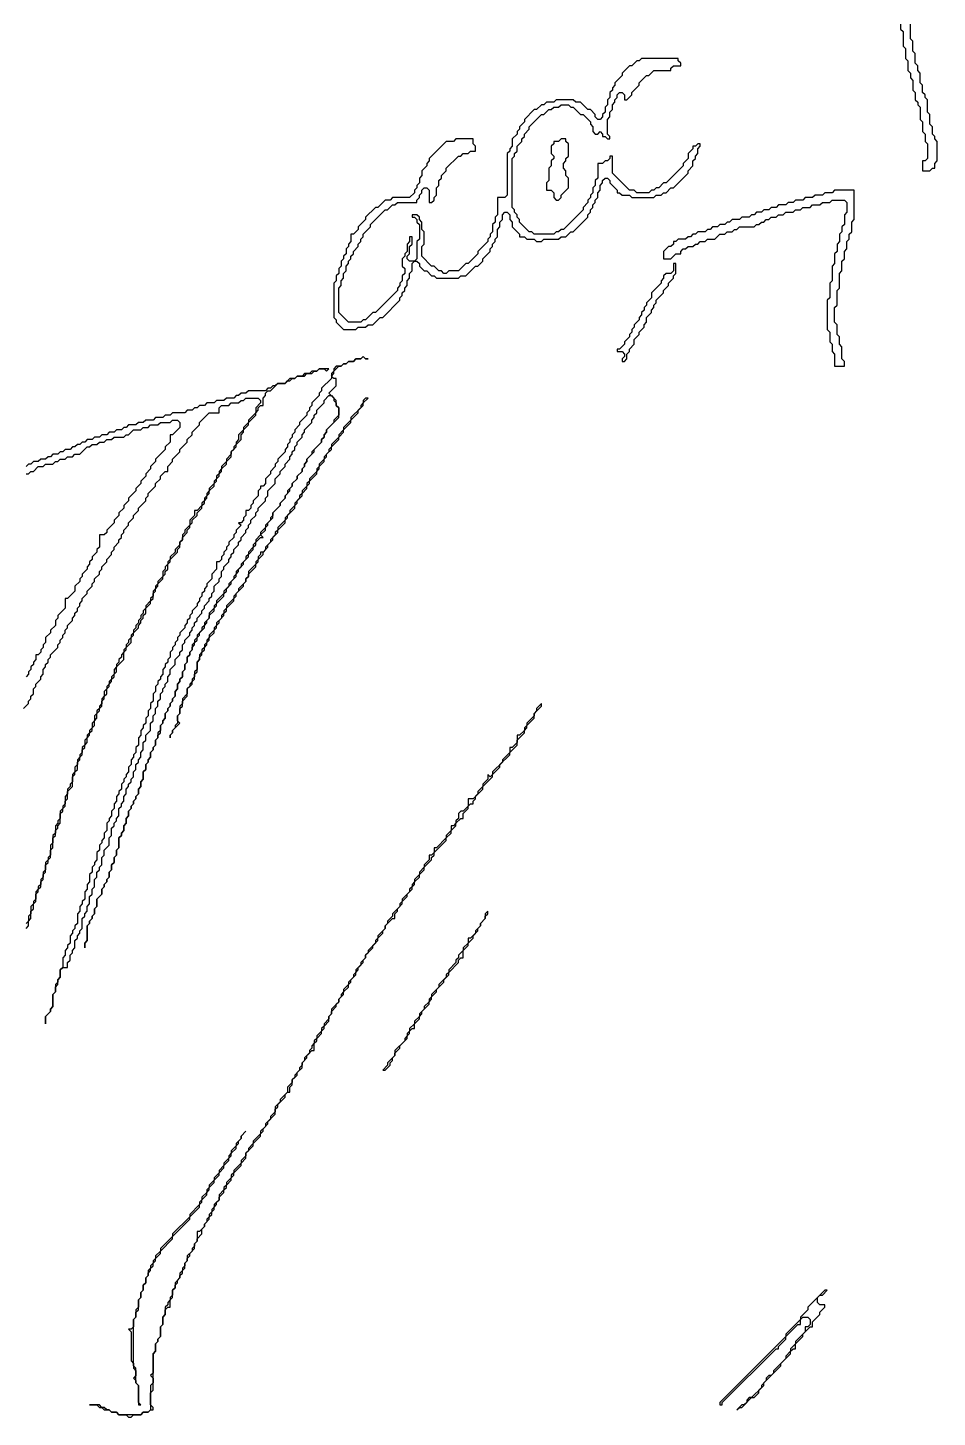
# Model space of a CAD drawing. Header units: metres. Extents: x 0 to 100, y 0 to 141.
# Drawn here: x 44.64 to 53.95, y 67.55 to 81.76 of the extents above; entities that cross this region are included whole.
import ezdxf

# ---------------------------------------------------------------- set-up
doc = ezdxf.new("R2010")
doc.units = ezdxf.units.M

msp = doc.modelspace()

# ---------------------------------------------------------------- linework, layer by layer
for points in [[(53.575, 81.8), (53.575, 81.75), (53.6, 81.725), (53.6, 81.575), (53.625, 81.55), (53.625, 81.45), (53.65, 81.425), (53.65, 81.325), (53.675, 81.3), (53.675, 81.25), (53.7, 81.225), (53.7, 81.125), (53.725, 81.1), (53.725, 81.025), (53.75, 81), (53.75, 80.975), (53.775, 80.95), (53.775, 80.825), (53.8, 80.8), (53.8, 80.7), (53.825, 80.675), (53.825, 80.6), (53.85, 80.575), (53.85, 80.425), (53.825, 80.4), (53.8, 80.4), (53.8, 80.3), (53.875, 80.3), (53.9, 80.325), (53.925, 80.325), (53.925, 80.375), (53.95, 80.4), (53.95, 80.6), (53.925, 80.625), (53.925, 80.65), (53.9, 80.675), (53.9, 80.75), (53.875, 80.775), (53.875, 80.875), (53.85, 80.9), (53.85, 81.025), (53.825, 81.05), (53.825, 81.075), (53.8, 81.1), (53.8, 81.175), (53.775, 81.2), (53.775, 81.3), (53.75, 81.325), (53.75, 81.375), (53.725, 81.4), (53.725, 81.5), (53.7, 81.525), (53.7, 81.625), (53.675, 81.65), (53.675, 81.8)], [(44.625, 72.55), (44.65, 72.575), (44.65, 72.625), (44.675, 72.65), (44.675, 72.725), (44.7, 72.75), (44.7, 72.8), (44.725, 72.825), (44.725, 72.9), (44.75, 72.925), (44.75, 72.95), (44.775, 72.975), (44.775, 73.025), (44.8, 73.05), (44.8, 73.1), (44.825, 73.125), (44.825, 73.2), (44.85, 73.225), (44.85, 73.25), (44.875, 73.275), (44.875, 73.35), (44.9, 73.375), (44.9, 73.475), (44.925, 73.5), (44.925, 73.55), (44.95, 73.575), (44.95, 73.6), (44.975, 73.625), (44.975, 73.725), (45, 73.75), (45, 73.775), (45.025, 73.8), (45.025, 73.85), (45.05, 73.875), (45.05, 73.95), (45.1, 74), (45.1, 74.1), (45.125, 74.125), (45.125, 74.15), (45.15, 74.175), (45.15, 74.25), (45.175, 74.275), (45.175, 74.3), (45.2, 74.325), (45.2, 74.375), (45.225, 74.4), (45.225, 74.425), (45.25, 74.45), (45.25, 74.5), (45.275, 74.525), (45.275, 74.55), (45.3, 74.575), (45.3, 74.6), (45.325, 74.625), (45.325, 74.675), (45.35, 74.7), (45.35, 74.75), (45.375, 74.775), (45.375, 74.8), (45.4, 74.825), (45.4, 74.875), (45.425, 74.9), (45.425, 74.925), (45.45, 74.95), (45.45, 75), (45.475, 75.025), (45.475, 75.05), (45.5, 75.075), (45.5, 75.1), (45.525, 75.125), (45.525, 75.15), (45.55, 75.175), (45.55, 75.225), (45.625, 75.3), (45.625, 75.375), (45.65, 75.4), (45.65, 75.425), (45.7, 75.475), (45.7, 75.525), (45.725, 75.55), (45.725, 75.575), (45.775, 75.625), (45.775, 75.65), (45.8, 75.675), (45.8, 75.7), (45.825, 75.725), (45.825, 75.75), (45.85, 75.775), (45.85, 75.825), (45.9, 75.875), (45.9, 75.9), (45.925, 75.925), (45.925, 75.975), (45.95, 76), (45.95, 76.025), (45.975, 76.05), (45.975, 76.075), (46.025, 76.125), (46.025, 76.15), (46.05, 76.175), (46.05, 76.2), (46.075, 76.225), (46.075, 76.275), (46.1, 76.3), (46.1, 76.325), (46.175, 76.4), (46.175, 76.425), (46.2, 76.45), (46.2, 76.5), (46.225, 76.525), (46.225, 76.55), (46.275, 76.6), (46.275, 76.625), (46.3, 76.65), (46.3, 76.675), (46.325, 76.7), (46.325, 76.725), (46.375, 76.775), (46.375, 76.8), (46.425, 76.85), (46.425, 76.875), (46.45, 76.9), (46.45, 76.925), (46.475, 76.95), (46.475, 76.975), (46.5, 77), (46.5, 77.025), (46.55, 77.075), (46.55, 77.1), (46.575, 77.125), (46.575, 77.15), (46.6, 77.175), (46.6, 77.2), (46.625, 77.225), (46.625, 77.25), (46.675, 77.3), (46.675, 77.325), (46.725, 77.375), (46.725, 77.425), (46.775, 77.475), (46.775, 77.5), (46.825, 77.55), (46.825, 77.6), (46.85, 77.625), (46.85, 77.65), (46.9, 77.7), (46.9, 77.725), (46.975, 77.8), (46.975, 77.825), (47, 77.85), (47, 77.875), (47.025, 77.9), (47.05, 77.9), (47.05, 77.975), (47.075, 78), (47.075, 78.025), (47.1, 78.05), (47.125, 78.05), (47.2, 78.125), (47.275, 78.125), (47.3, 78.15), (47.325, 78.15), (47.35, 78.175), (47.375, 78.175), (47.4, 78.2), (47.475, 78.2), (47.5, 78.225), (47.55, 78.225), (47.575, 78.25), (47.6, 78.25), (47.625, 78.275), (47.675, 78.275), (47.7, 78.25), (47.725, 78.275), (47.625, 78.275), (47.6, 78.25), (47.55, 78.25), (47.525, 78.225), (47.475, 78.225), (47.45, 78.2), (47.4, 78.2), (47.375, 78.175), (47.325, 78.175), (47.275, 78.125), (47.2, 78.125), (47.175, 78.1), (47.15, 78.1), (47.125, 78.075), (47.1, 78.075), (47.075, 78.05), (46.9, 78.05), (46.875, 78.025), (46.825, 78.025), (46.8, 78), (46.775, 78), (46.75, 77.975), (46.675, 77.975), (46.65, 77.95), (46.575, 77.95), (46.55, 77.925), (46.475, 77.925), (46.45, 77.9), (46.4, 77.9), (46.375, 77.875), (46.35, 77.875), (46.325, 77.85), (46.275, 77.85), (46.25, 77.825), (46.125, 77.825), (46.1, 77.8), (46.05, 77.8), (46.025, 77.775), (45.95, 77.775), (45.925, 77.75), (45.85, 77.75), (45.825, 77.725), (45.775, 77.725), (45.75, 77.7), (45.675, 77.7), (45.65, 77.675), (45.625, 77.675), (45.6, 77.65), (45.55, 77.65), (45.525, 77.625), (45.475, 77.625), (45.45, 77.6), (45.4, 77.6), (45.375, 77.575), (45.325, 77.575), (45.3, 77.55), (45.25, 77.55), (45.225, 77.525), (45.2, 77.525), (45.175, 77.5), (45.15, 77.5), (45.125, 77.475), (45.1, 77.475), (45.075, 77.45), (45.025, 77.45), (45, 77.425), (44.975, 77.425), (44.95, 77.4), (44.9, 77.4), (44.875, 77.375), (44.85, 77.375), (44.825, 77.35), (44.775, 77.35), (44.75, 77.325), (44.7, 77.325), (44.675, 77.3), (44.65, 77.3), (44.625, 77.275)], [(44.6, 74.8), (44.65, 74.85), (44.65, 74.875), (44.675, 74.9), (44.675, 74.925), (44.7, 74.95), (44.7, 75), (44.725, 75.025), (44.725, 75.05), (44.775, 75.1), (44.775, 75.125), (44.8, 75.15), (44.8, 75.2), (44.825, 75.225), (44.825, 75.25), (44.85, 75.275), (44.85, 75.3), (44.875, 75.325), (44.875, 75.35), (44.95, 75.425), (44.95, 75.45), (44.975, 75.475), (44.975, 75.5), (45, 75.525), (45, 75.55), (45.025, 75.575), (45.025, 75.6), (45.05, 75.625), (45.05, 75.65), (45.1, 75.7), (45.1, 75.725), (45.125, 75.75), (45.125, 75.775), (45.15, 75.8), (45.15, 75.825), (45.175, 75.85), (45.175, 75.875), (45.2, 75.9), (45.2, 75.925), (45.25, 75.975), (45.25, 76), (45.3, 76.05), (45.3, 76.075), (45.325, 76.1), (45.325, 76.125), (45.375, 76.175), (45.375, 76.2), (45.4, 76.225), (45.4, 76.25), (45.45, 76.3), (45.45, 76.325), (45.5, 76.375), (45.5, 76.4), (45.525, 76.425), (45.525, 76.45), (45.575, 76.5), (45.575, 76.525), (45.6, 76.55), (45.6, 76.575), (45.625, 76.6), (45.625, 76.625), (45.675, 76.675), (45.675, 76.7), (45.725, 76.75), (45.725, 76.775), (45.775, 76.825), (45.775, 76.85), (45.85, 76.925), (45.85, 76.95), (45.875, 76.975), (45.875, 77), (45.95, 77.075), (45.95, 77.1), (46, 77.15), (46, 77.175), (46.05, 77.225), (46.075, 77.225), (46.075, 77.275), (46.125, 77.325), (46.125, 77.35), (46.2, 77.425), (46.2, 77.45), (46.275, 77.525), (46.275, 77.55), (46.325, 77.6), (46.325, 77.625), (46.4, 77.7), (46.4, 77.725), (46.5, 77.825), (46.6, 77.825), (46.6, 77.875), (46.625, 77.9), (46.7, 77.9), (46.725, 77.925), (46.8, 77.925), (46.825, 77.95), (46.85, 77.95), (46.875, 77.975), (47, 77.975), (47.025, 77.95), (47.025, 77.925), (46.975, 77.875), (46.975, 77.825), (46.9, 77.75), (46.9, 77.725), (46.85, 77.675), (46.85, 77.65), (46.8, 77.6), (46.8, 77.55), (46.775, 77.525), (46.775, 77.5), (46.75, 77.475), (46.75, 77.45), (46.725, 77.425), (46.725, 77.4), (46.675, 77.35), (46.675, 77.325), (46.625, 77.275), (46.625, 77.25), (46.6, 77.225), (46.6, 77.2), (46.575, 77.175), (46.575, 77.15), (46.55, 77.125), (46.55, 77.1), (46.5, 77.05), (46.5, 77.025), (46.475, 77), (46.475, 76.975), (46.45, 76.95), (46.45, 76.925), (46.425, 76.9), (46.425, 76.875), (46.375, 76.825), (46.35, 76.825), (46.35, 76.775), (46.3, 76.725), (46.3, 76.675), (46.25, 76.625), (46.25, 76.6), (46.225, 76.575), (46.225, 76.525), (46.2, 76.5), (46.2, 76.475), (46.15, 76.425), (46.15, 76.4), (46.1, 76.35), (46.1, 76.325), (46.075, 76.3), (46.075, 76.275), (46.05, 76.25), (46.05, 76.225), (46.025, 76.2), (46.025, 76.15), (45.975, 76.1), (45.975, 76.075), (45.95, 76.05), (45.95, 76.025), (45.925, 76), (45.925, 75.95), (45.9, 75.925), (45.9, 75.9), (45.85, 75.85), (45.85, 75.825), (45.825, 75.8), (45.825, 75.775), (45.8, 75.75), (45.8, 75.725), (45.775, 75.7), (45.775, 75.675), (45.75, 75.65), (45.75, 75.625), (45.725, 75.6), (45.725, 75.575), (45.7, 75.55), (45.7, 75.525), (45.675, 75.5), (45.675, 75.475), (45.65, 75.45), (45.65, 75.425), (45.625, 75.4), (45.625, 75.375), (45.6, 75.35), (45.6, 75.325), (45.575, 75.3), (45.575, 75.275), (45.55, 75.25), (45.55, 75.225), (45.525, 75.2), (45.525, 75.15), (45.5, 75.125), (45.5, 75.1), (45.475, 75.075), (45.475, 75.05), (45.45, 75.025), (45.45, 75), (45.425, 74.975), (45.425, 74.925), (45.4, 74.9), (45.4, 74.85), (45.375, 74.825), (45.375, 74.8), (45.35, 74.775), (45.35, 74.75), (45.325, 74.725), (45.325, 74.675), (45.3, 74.65), (45.3, 74.6), (45.275, 74.575), (45.275, 74.55), (45.25, 74.525), (45.25, 74.5), (45.225, 74.475), (45.225, 74.425), (45.2, 74.4), (45.2, 74.35), (45.175, 74.325), (45.175, 74.3), (45.15, 74.275), (45.15, 74.225), (45.125, 74.2), (45.125, 74.15), (45.1, 74.125), (45.1, 74.05), (45.075, 74.025), (45.075, 74), (45.05, 73.975), (45.05, 73.925), (45.025, 73.9), (45.025, 73.825), (45, 73.8), (45, 73.775), (44.975, 73.75), (44.975, 73.675), (44.95, 73.65), (44.95, 73.625), (44.925, 73.6), (44.925, 73.525), (44.9, 73.5), (44.9, 73.425), (44.875, 73.4), (44.875, 73.3), (44.85, 73.275), (44.85, 73.25), (44.825, 73.225), (44.825, 73.15), (44.8, 73.125), (44.8, 73.075), (44.775, 73.05), (44.775, 73), (44.75, 72.975), (44.75, 72.95), (44.725, 72.925), (44.725, 72.85), (44.7, 72.825), (44.7, 72.8), (44.675, 72.775), (44.675, 72.7), (44.65, 72.675), (44.65, 72.625), (44.625, 72.6)], [(44.625, 77.2), (44.65, 77.2), (44.675, 77.225), (44.7, 77.225), (44.75, 77.275), (44.8, 77.275), (44.825, 77.3), (44.9, 77.3), (44.925, 77.325), (44.95, 77.325), (44.975, 77.35), (45.025, 77.35), (45.05, 77.375), (45.1, 77.375), (45.125, 77.4), (45.175, 77.4), (45.25, 77.475), (45.275, 77.475), (45.3, 77.5), (45.35, 77.5), (45.375, 77.525), (45.425, 77.525), (45.45, 77.55), (45.5, 77.55), (45.525, 77.575), (45.625, 77.575), (45.65, 77.6), (45.675, 77.6), (45.725, 77.65), (45.8, 77.65), (45.825, 77.675), (45.875, 77.675), (45.9, 77.7), (45.975, 77.7), (46, 77.725), (46.1, 77.725), (46.125, 77.75), (46.175, 77.75), (46.2, 77.725), (46.2, 77.675), (46.125, 77.6), (46.1, 77.6), (46.1, 77.525), (46.05, 77.475), (46.05, 77.45), (45.95, 77.35), (45.95, 77.325), (45.9, 77.275), (45.9, 77.25), (45.85, 77.2), (45.85, 77.175), (45.8, 77.125), (45.8, 77.1), (45.75, 77.05), (45.75, 77.025), (45.675, 76.95), (45.675, 76.925), (45.625, 76.875), (45.625, 76.85), (45.575, 76.8), (45.575, 76.775), (45.525, 76.725), (45.525, 76.7), (45.45, 76.625), (45.45, 76.6), (45.425, 76.575), (45.375, 76.575), (45.375, 76.45), (45.35, 76.425), (45.35, 76.4), (45.3, 76.35), (45.3, 76.325), (45.275, 76.3), (45.275, 76.275), (45.25, 76.25), (45.25, 76.225), (45.2, 76.175), (45.2, 76.15), (45.175, 76.125), (45.175, 76.1), (45.125, 76.05), (45.125, 76), (45.05, 75.925), (45.025, 75.925), (45.025, 75.825), (44.95, 75.75), (44.95, 75.725), (44.925, 75.7), (44.925, 75.65), (44.875, 75.6), (44.875, 75.575), (44.825, 75.525), (44.825, 75.475), (44.8, 75.45), (44.8, 75.425), (44.775, 75.4), (44.775, 75.375), (44.75, 75.35), (44.725, 75.35), (44.725, 75.3), (44.7, 75.275), (44.7, 75.25), (44.675, 75.225), (44.675, 75.2), (44.65, 75.175), (44.65, 75.15), (44.625, 75.125)]]:
    msp.add_lwpolyline(points)
for points in [[(50.925, 81.45), (50.9, 81.425), (50.875, 81.425), (50.825, 81.375), (50.8, 81.375), (50.725, 81.3), (50.725, 81.275), (50.65, 81.2), (50.65, 81.175), (50.625, 81.15), (50.625, 81.125), (50.6, 81.1), (50.6, 81.05), (50.575, 81.025), (50.575, 80.975), (50.55, 80.95), (50.55, 80.9), (50.525, 80.875), (50.525, 80.85), (50.5, 80.825), (50.475, 80.825), (50.45, 80.85), (50.45, 80.875), (50.4, 80.925), (50.375, 80.925), (50.3, 81), (50.25, 81), (50.225, 81.025), (50.05, 81.025), (50.025, 81), (49.95, 81), (49.925, 80.975), (49.9, 80.975), (49.85, 80.925), (49.825, 80.925), (49.725, 80.825), (49.725, 80.8), (49.675, 80.75), (49.675, 80.725), (49.65, 80.7), (49.65, 80.675), (49.6, 80.625), (49.6, 80.55), (49.575, 80.525), (49.575, 80.5), (49.55, 80.475), (49.55, 80.05), (49.525, 80.025), (49.45, 80.025), (49.45, 79.85), (49.425, 79.825), (49.425, 79.775), (49.4, 79.75), (49.4, 79.675), (49.375, 79.65), (49.375, 79.625), (49.35, 79.6), (49.35, 79.575), (49.25, 79.475), (49.25, 79.45), (49.15, 79.35), (49.125, 79.35), (49.05, 79.275), (48.95, 79.275), (48.925, 79.25), (48.9, 79.25), (48.875, 79.275), (48.85, 79.275), (48.8, 79.325), (48.775, 79.325), (48.675, 79.425), (48.675, 79.525), (48.7, 79.55), (48.7, 79.675), (48.675, 79.7), (48.675, 79.775), (48.65, 79.8), (48.65, 79.825), (48.625, 79.85), (48.575, 79.85), (48.575, 79.825), (48.6, 79.825), (48.625, 79.8), (48.625, 79.775), (48.65, 79.75), (48.65, 79.6), (48.625, 79.575), (48.625, 79.4), (48.6, 79.375), (48.55, 79.375), (48.525, 79.4), (48.525, 79.425), (48.55, 79.45), (48.55, 79.525), (48.575, 79.55), (48.575, 79.625), (48.55, 79.625), (48.55, 79.575), (48.525, 79.55), (48.525, 79.475), (48.5, 79.45), (48.5, 79.425), (48.475, 79.4), (48.475, 79.325), (48.5, 79.3), (48.5, 79.25), (48.475, 79.225), (48.475, 79.175), (48.45, 79.15), (48.45, 79.125), (48.425, 79.1), (48.425, 79.075), (48.2, 78.85), (48.175, 78.85), (48.1, 78.775), (48.075, 78.775), (48.05, 78.75), (47.925, 78.75), (47.825, 78.85), (47.825, 79.1), (47.85, 79.125), (47.85, 79.175), (47.875, 79.2), (47.875, 79.25), (47.9, 79.275), (47.9, 79.325), (47.925, 79.35), (47.925, 79.375), (47.95, 79.4), (47.95, 79.425), (47.975, 79.45), (47.975, 79.475), (48.025, 79.525), (48.025, 79.55), (48.05, 79.575), (48.05, 79.6), (48.075, 79.625), (48.075, 79.65), (48.15, 79.725), (48.15, 79.75), (48.3, 79.9), (48.325, 79.9), (48.375, 79.95), (48.4, 79.95), (48.425, 79.975), (48.625, 79.975), (48.625, 80), (48.65, 80.025), (48.65, 80.05), (48.675, 80.075), (48.675, 80.1), (48.7, 80.125), (48.725, 80.125), (48.75, 80.1), (48.75, 79.975), (48.775, 79.975), (48.8, 80), (48.8, 80.025), (48.825, 80.05), (48.825, 80.125), (48.85, 80.15), (48.85, 80.2), (48.875, 80.225), (48.875, 80.25), (48.925, 80.3), (48.925, 80.325), (49.05, 80.45), (49.075, 80.45), (49.1, 80.475), (49.15, 80.475), (49.175, 80.5), (49.225, 80.5), (49.225, 80.55), (49.2, 80.575), (49.2, 80.625), (49.025, 80.625), (49, 80.6), (48.925, 80.6), (48.75, 80.425), (48.75, 80.4), (48.725, 80.375), (48.725, 80.35), (48.675, 80.3), (48.675, 80.25), (48.65, 80.225), (48.65, 80.175), (48.625, 80.15), (48.625, 80.125), (48.6, 80.1), (48.6, 80.075), (48.55, 80.025), (48.375, 80.025), (48.35, 80), (48.3, 80), (48.225, 79.925), (48.2, 79.925), (48.1, 79.825), (48.1, 79.8), (48.025, 79.725), (48.025, 79.7), (47.975, 79.65), (47.95, 79.65), (47.95, 79.575), (47.925, 79.55), (47.925, 79.525), (47.9, 79.5), (47.9, 79.45), (47.875, 79.425), (47.875, 79.4), (47.85, 79.375), (47.85, 79.325), (47.825, 79.3), (47.825, 79.25), (47.8, 79.225), (47.8, 79.175), (47.775, 79.15), (47.775, 78.8), (47.8, 78.775), (47.8, 78.75), (47.875, 78.675), (48, 78.675), (48.025, 78.7), (48.1, 78.7), (48.125, 78.725), (48.175, 78.725), (48.25, 78.8), (48.275, 78.8), (48.45, 78.975), (48.45, 79), (48.475, 79.025), (48.475, 79.05), (48.5, 79.075), (48.5, 79.1), (48.525, 79.125), (48.525, 79.175), (48.55, 79.2), (48.55, 79.25), (48.575, 79.275), (48.575, 79.35), (48.6, 79.375), (48.625, 79.375), (48.65, 79.35), (48.65, 79.325), (48.7, 79.275), (48.725, 79.275), (48.775, 79.225), (48.8, 79.225), (48.825, 79.2), (49.05, 79.2), (49.075, 79.225), (49.125, 79.225), (49.225, 79.325), (49.25, 79.325), (49.3, 79.375), (49.3, 79.4), (49.375, 79.475), (49.375, 79.5), (49.4, 79.525), (49.4, 79.55), (49.425, 79.575), (49.425, 79.6), (49.45, 79.625), (49.45, 79.7), (49.475, 79.725), (49.475, 79.775), (49.5, 79.8), (49.5, 79.85), (49.525, 79.875), (49.55, 79.875), (49.575, 79.85), (49.575, 79.8), (49.6, 79.775), (49.6, 79.725), (49.675, 79.65), (49.675, 79.625), (49.725, 79.625), (49.75, 79.6), (49.825, 79.6), (49.85, 79.575), (49.9, 79.575), (49.925, 79.6), (50.075, 79.6), (50.1, 79.625), (50.15, 79.625), (50.2, 79.675), (50.225, 79.675), (50.375, 79.825), (50.375, 79.85), (50.4, 79.875), (50.4, 79.9), (50.425, 79.925), (50.425, 79.95), (50.45, 79.975), (50.45, 80), (50.475, 80.025), (50.475, 80.075), (50.5, 80.1), (50.5, 80.15), (50.525, 80.175), (50.525, 80.2), (50.55, 80.225), (50.575, 80.225), (50.6, 80.2), (50.6, 80.175), (50.675, 80.1), (50.675, 80.075), (50.7, 80.075), (50.725, 80.05), (50.8, 80.05), (50.825, 80.025), (51.05, 80.025), (51.075, 80.05), (51.125, 80.05), (51.15, 80.075), (51.175, 80.075), (51.225, 80.125), (51.25, 80.125), (51.4, 80.275), (51.4, 80.3), (51.45, 80.35), (51.45, 80.4), (51.475, 80.425), (51.475, 80.45), (51.5, 80.475), (51.5, 80.525), (51.525, 80.55), (51.525, 80.575), (51.5, 80.575), (51.475, 80.55), (51.45, 80.55), (51.45, 80.525), (51.4, 80.475), (51.4, 80.425), (51.35, 80.375), (51.35, 80.35), (51.175, 80.175), (51.15, 80.175), (51.1, 80.125), (51.075, 80.125), (51.05, 80.1), (51.025, 80.1), (51, 80.075), (50.875, 80.075), (50.85, 80.1), (50.8, 80.1), (50.625, 80.275), (50.625, 80.45), (50.6, 80.45), (50.6, 80.425), (50.575, 80.4), (50.55, 80.4), (50.525, 80.375), (50.475, 80.375), (50.475, 80.225), (50.45, 80.2), (50.45, 80.15), (50.425, 80.125), (50.425, 80.075), (50.4, 80.05), (50.4, 80.025), (50.375, 80), (50.375, 79.975), (50.325, 79.925), (50.325, 79.9), (50.125, 79.7), (50.1, 79.7), (50.075, 79.675), (50.05, 79.675), (50.025, 79.65), (49.825, 79.65), (49.8, 79.675), (49.775, 79.675), (49.675, 79.775), (49.675, 79.8), (49.65, 79.825), (49.65, 79.85), (49.625, 79.875), (49.625, 79.9), (49.6, 79.925), (49.6, 80.425), (49.625, 80.45), (49.625, 80.475), (49.65, 80.5), (49.65, 80.55), (49.7, 80.6), (49.7, 80.625), (49.725, 80.65), (49.725, 80.675), (49.775, 80.725), (49.775, 80.75), (49.9, 80.875), (49.925, 80.875), (49.975, 80.925), (50, 80.925), (50.025, 80.95), (50.075, 80.95), (50.1, 80.975), (50.175, 80.975), (50.2, 80.95), (50.225, 80.95), (50.3, 80.875), (50.325, 80.875), (50.4, 80.8), (50.4, 80.775), (50.425, 80.75), (50.425, 80.7), (50.45, 80.675), (50.475, 80.675), (50.5, 80.7), (50.525, 80.675), (50.525, 80.65), (50.55, 80.65), (50.575, 80.625), (50.6, 80.625), (50.6, 80.65), (50.575, 80.675), (50.575, 80.825), (50.6, 80.85), (50.6, 80.9), (50.625, 80.925), (50.625, 80.975), (50.65, 81), (50.65, 81.025), (50.675, 81.05), (50.675, 81.075), (50.7, 81.1), (50.725, 81.1), (50.75, 81.075), (50.75, 81.025), (50.775, 81.025), (50.825, 81.075), (50.825, 81.1), (50.9, 81.175), (50.9, 81.2), (50.975, 81.275), (51, 81.275), (51.05, 81.325), (51.225, 81.325), (51.225, 81.35), (51.25, 81.375), (51.325, 81.375), (51.325, 81.4), (51.3, 81.425), (51.3, 81.45)], [(50.1, 80.625), (50.075, 80.6), (50.025, 80.6), (50.025, 80.575), (50, 80.55), (50, 80.475), (50.025, 80.45), (50.025, 80.425), (50, 80.4), (50, 80.35), (49.975, 80.325), (49.975, 80.2), (49.95, 80.175), (49.95, 80.1), (50, 80.1), (50.025, 80.075), (50.025, 80.025), (50.05, 80), (50.075, 80), (50.1, 80.025), (50.1, 80.05), (50.175, 80.125), (50.175, 80.225), (50.15, 80.25), (50.15, 80.3), (50.125, 80.325), (50.125, 80.375), (50.15, 80.4), (50.15, 80.425), (50.175, 80.45), (50.175, 80.575), (50.15, 80.6), (50.15, 80.625)], [(52.9, 80.1), (52.875, 80.075), (52.8, 80.075), (52.775, 80.05), (52.7, 80.05), (52.675, 80.025), (52.6, 80.025), (52.575, 80), (52.5, 80), (52.475, 79.975), (52.425, 79.975), (52.4, 79.95), (52.325, 79.95), (52.3, 79.925), (52.25, 79.925), (52.225, 79.9), (52.175, 79.9), (52.15, 79.875), (52.1, 79.875), (52.075, 79.85), (52.05, 79.85), (52.025, 79.825), (51.95, 79.825), (51.925, 79.8), (51.85, 79.8), (51.825, 79.775), (51.8, 79.775), (51.775, 79.75), (51.725, 79.75), (51.7, 79.725), (51.65, 79.725), (51.625, 79.7), (51.6, 79.7), (51.575, 79.675), (51.5, 79.675), (51.475, 79.65), (51.45, 79.65), (51.425, 79.625), (51.4, 79.625), (51.375, 79.6), (51.3, 79.6), (51.275, 79.575), (51.25, 79.575), (51.25, 79.55), (51.225, 79.525), (51.2, 79.525), (51.15, 79.475), (51.15, 79.4), (51.225, 79.4), (51.275, 79.45), (51.325, 79.45), (51.325, 79.475), (51.35, 79.5), (51.375, 79.5), (51.4, 79.525), (51.45, 79.525), (51.475, 79.55), (51.5, 79.55), (51.525, 79.575), (51.575, 79.575), (51.6, 79.6), (51.675, 79.6), (51.725, 79.65), (51.775, 79.65), (51.8, 79.675), (51.85, 79.675), (51.875, 79.7), (51.9, 79.7), (51.925, 79.725), (52.075, 79.725), (52.1, 79.75), (52.125, 79.75), (52.15, 79.775), (52.175, 79.775), (52.2, 79.8), (52.225, 79.8), (52.25, 79.825), (52.3, 79.825), (52.325, 79.85), (52.375, 79.85), (52.4, 79.875), (52.475, 79.875), (52.5, 79.9), (52.55, 79.9), (52.575, 79.925), (52.65, 79.925), (52.675, 79.95), (52.75, 79.95), (52.775, 79.975), (52.85, 79.975), (52.875, 80), (53, 80), (53.025, 79.975), (53.025, 79.875), (53, 79.85), (53, 79.75), (52.975, 79.725), (52.975, 79.675), (52.95, 79.65), (52.95, 79.575), (52.925, 79.55), (52.925, 79.475), (52.9, 79.45), (52.9, 79.35), (52.875, 79.325), (52.875, 79.175), (52.85, 79.15), (52.85, 79), (52.825, 78.975), (52.825, 78.675), (52.85, 78.65), (52.85, 78.55), (52.875, 78.525), (52.875, 78.45), (52.9, 78.425), (52.9, 78.3), (53, 78.3), (53, 78.35), (52.975, 78.375), (52.975, 78.5), (52.95, 78.525), (52.95, 78.6), (52.925, 78.625), (52.925, 78.725), (52.9, 78.75), (52.9, 78.9), (52.925, 78.925), (52.925, 79.075), (52.95, 79.1), (52.95, 79.25), (52.975, 79.275), (52.975, 79.375), (53, 79.4), (53, 79.475), (53.025, 79.5), (53.025, 79.575), (53.05, 79.6), (53.05, 79.65), (53.075, 79.675), (53.075, 79.775), (53.1, 79.8), (53.1, 80.1)], [(51.25, 79.35), (51.25, 79.275), (51.225, 79.25), (51.175, 79.25), (51.15, 79.225), (51.15, 79.2), (51.125, 79.175), (51.125, 79.15), (51.025, 79.05), (51.025, 79), (50.975, 78.95), (50.975, 78.925), (50.95, 78.9), (50.95, 78.875), (50.925, 78.85), (50.925, 78.825), (50.9, 78.8), (50.9, 78.775), (50.85, 78.725), (50.85, 78.7), (50.825, 78.675), (50.825, 78.65), (50.8, 78.625), (50.8, 78.6), (50.75, 78.55), (50.75, 78.525), (50.7, 78.475), (50.675, 78.475), (50.675, 78.45), (50.725, 78.45), (50.75, 78.425), (50.75, 78.4), (50.725, 78.375), (50.725, 78.35), (50.75, 78.35), (50.775, 78.375), (50.775, 78.425), (50.8, 78.45), (50.8, 78.475), (50.85, 78.525), (50.85, 78.575), (50.9, 78.625), (50.9, 78.65), (50.95, 78.7), (50.95, 78.725), (50.975, 78.75), (50.975, 78.8), (51.025, 78.85), (51.025, 78.875), (51.05, 78.9), (51.05, 78.925), (51.075, 78.95), (51.075, 78.975), (51.15, 79.05), (51.15, 79.075), (51.2, 79.125), (51.2, 79.15), (51.25, 79.2), (51.25, 79.225), (51.275, 79.25), (51.275, 79.35)], [(48.075, 78.4), (48.05, 78.375), (48, 78.375), (47.975, 78.35), (47.925, 78.35), (47.9, 78.325), (47.875, 78.325), (47.85, 78.3), (47.8, 78.3), (47.775, 78.275), (47.775, 78.25), (47.75, 78.225), (47.75, 78.175), (47.65, 78.075), (47.65, 78.05), (47.625, 78.025), (47.625, 78), (47.55, 77.925), (47.55, 77.9), (47.525, 77.875), (47.525, 77.85), (47.5, 77.825), (47.5, 77.8), (47.425, 77.725), (47.425, 77.7), (47.375, 77.65), (47.375, 77.625), (47.35, 77.6), (47.35, 77.575), (47.325, 77.55), (47.325, 77.525), (47.3, 77.5), (47.3, 77.475), (47.275, 77.45), (47.275, 77.425), (47.2, 77.35), (47.2, 77.325), (47.175, 77.3), (47.175, 77.275), (47.125, 77.225), (47.125, 77.2), (47.075, 77.15), (47.075, 77.1), (47.05, 77.075), (47.025, 77.075), (47.025, 77.05), (47, 77.025), (47, 76.975), (46.95, 76.925), (46.95, 76.9), (46.925, 76.875), (46.925, 76.85), (46.9, 76.825), (46.875, 76.825), (46.875, 76.775), (46.85, 76.75), (46.85, 76.725), (46.825, 76.7), (46.8, 76.7), (46.825, 76.675), (46.775, 76.625), (46.775, 76.6), (46.75, 76.575), (46.75, 76.55), (46.7, 76.5), (46.7, 76.475), (46.675, 76.45), (46.675, 76.425), (46.65, 76.4), (46.65, 76.375), (46.625, 76.35), (46.625, 76.325), (46.6, 76.3), (46.575, 76.3), (46.575, 76.225), (46.525, 76.175), (46.525, 76.125), (46.475, 76.075), (46.475, 76.05), (46.45, 76.025), (46.45, 76), (46.425, 75.975), (46.425, 75.95), (46.4, 75.925), (46.4, 75.9), (46.375, 75.875), (46.375, 75.85), (46.325, 75.8), (46.325, 75.775), (46.3, 75.75), (46.3, 75.725), (46.275, 75.7), (46.275, 75.675), (46.25, 75.65), (46.25, 75.625), (46.2, 75.575), (46.2, 75.55), (46.175, 75.525), (46.175, 75.5), (46.15, 75.475), (46.15, 75.45), (46.125, 75.425), (46.125, 75.4), (46.1, 75.375), (46.1, 75.325), (46.075, 75.3), (46.075, 75.275), (46.05, 75.25), (46.05, 75.225), (46.025, 75.2), (46.025, 75.15), (46, 75.125), (46, 75.1), (45.975, 75.075), (45.975, 75.05), (45.95, 75.025), (45.95, 74.975), (45.925, 74.95), (45.925, 74.875), (45.9, 74.85), (45.9, 74.8), (45.875, 74.775), (45.875, 74.725), (45.85, 74.7), (45.85, 74.65), (45.825, 74.625), (45.825, 74.6), (45.8, 74.575), (45.8, 74.525), (45.775, 74.5), (45.775, 74.425), (45.75, 74.4), (45.75, 74.35), (45.725, 74.325), (45.725, 74.3), (45.7, 74.275), (45.7, 74.225), (45.675, 74.2), (45.675, 74.15), (45.65, 74.125), (45.65, 74.1), (45.625, 74.075), (45.625, 74.05), (45.6, 74.025), (45.6, 73.975), (45.575, 73.95), (45.575, 73.925), (45.55, 73.9), (45.55, 73.85), (45.525, 73.825), (45.525, 73.775), (45.5, 73.75), (45.5, 73.7), (45.475, 73.675), (45.475, 73.65), (45.45, 73.625), (45.45, 73.55), (45.425, 73.525), (45.425, 73.475), (45.4, 73.45), (45.4, 73.425), (45.375, 73.4), (45.375, 73.35), (45.35, 73.325), (45.35, 73.25), (45.325, 73.225), (45.325, 73.2), (45.3, 73.175), (45.3, 73.125), (45.275, 73.1), (45.275, 73.025), (45.25, 73), (45.25, 72.95), (45.225, 72.925), (45.225, 72.85), (45.2, 72.825), (45.2, 72.8), (45.175, 72.775), (45.175, 72.725), (45.15, 72.7), (45.15, 72.6), (45.125, 72.575), (45.125, 72.55), (45.1, 72.525), (45.1, 72.5), (45.075, 72.475), (45.075, 72.4), (45.05, 72.375), (45.05, 72.35), (45.025, 72.325), (45.025, 72.275), (45, 72.25), (45, 72.15), (44.975, 72.125), (44.975, 72.05), (44.95, 72.025), (44.95, 72), (44.925, 71.975), (44.925, 71.9), (44.9, 71.875), (44.9, 71.75), (44.875, 71.725), (44.875, 71.7), (44.825, 71.65), (44.825, 71.575), (44.825, 71.65), (44.875, 71.7), (44.875, 71.725), (44.9, 71.75), (44.9, 71.875), (44.925, 71.9), (44.925, 71.95), (44.95, 71.975), (44.95, 72.025), (44.975, 72.05), (44.975, 72.125), (45, 72.15), (45.05, 72.15), (45.05, 72.2), (45.075, 72.225), (45.075, 72.275), (45.1, 72.3), (45.1, 72.325), (45.125, 72.35), (45.125, 72.425), (45.15, 72.45), (45.15, 72.475), (45.175, 72.5), (45.175, 72.525), (45.2, 72.55), (45.2, 72.65), (45.225, 72.675), (45.225, 72.7), (45.25, 72.725), (45.25, 72.775), (45.275, 72.8), (45.275, 72.875), (45.3, 72.9), (45.3, 72.95), (45.325, 72.975), (45.325, 73.05), (45.35, 73.075), (45.35, 73.125), (45.375, 73.15), (45.375, 73.175), (45.4, 73.2), (45.4, 73.275), (45.425, 73.3), (45.425, 73.35), (45.475, 73.4), (45.475, 73.475), (45.5, 73.5), (45.5, 73.575), (45.525, 73.6), (45.525, 73.625), (45.55, 73.65), (45.55, 73.675), (45.575, 73.7), (45.575, 73.775), (45.6, 73.8), (45.6, 73.825), (45.625, 73.85), (45.625, 73.9), (45.65, 73.925), (45.65, 73.975), (45.675, 74), (45.675, 74.025), (45.7, 74.05), (45.7, 74.075), (45.725, 74.1), (45.725, 74.15), (45.75, 74.175), (45.75, 74.225), (45.775, 74.25), (45.775, 74.275), (45.8, 74.3), (45.8, 74.35), (45.825, 74.375), (45.825, 74.45), (45.85, 74.475), (45.85, 74.525), (45.9, 74.575), (45.9, 74.65), (45.925, 74.675), (45.925, 74.725), (45.95, 74.75), (45.95, 74.8), (45.975, 74.825), (45.975, 74.875), (46, 74.9), (46, 74.95), (46.025, 74.975), (46.025, 75), (46.05, 75.025), (46.05, 75.05), (46.075, 75.075), (46.075, 75.125), (46.1, 75.15), (46.1, 75.2), (46.15, 75.25), (46.15, 75.3), (46.2, 75.35), (46.2, 75.375), (46.225, 75.4), (46.225, 75.45), (46.25, 75.475), (46.25, 75.5), (46.3, 75.55), (46.3, 75.575), (46.325, 75.6), (46.325, 75.625), (46.35, 75.65), (46.35, 75.675), (46.375, 75.7), (46.375, 75.725), (46.425, 75.775), (46.425, 75.8), (46.45, 75.825), (46.45, 75.85), (46.5, 75.9), (46.5, 75.925), (46.525, 75.95), (46.525, 75.975), (46.55, 76), (46.55, 76.05), (46.6, 76.1), (46.6, 76.125), (46.625, 76.15), (46.625, 76.2), (46.65, 76.225), (46.65, 76.25), (46.7, 76.3), (46.7, 76.325), (46.725, 76.35), (46.725, 76.375), (46.75, 76.4), (46.75, 76.425), (46.8, 76.475), (46.8, 76.5), (46.825, 76.525), (46.825, 76.55), (46.875, 76.6), (46.875, 76.625), (46.9, 76.65), (46.9, 76.675), (46.925, 76.7), (46.925, 76.725), (46.975, 76.775), (46.975, 76.8), (47, 76.825), (47, 76.85), (47.075, 76.925), (47.075, 76.95), (47.1, 76.975), (47.1, 77.025), (47.175, 77.1), (47.175, 77.15), (47.225, 77.2), (47.225, 77.225), (47.275, 77.275), (47.275, 77.3), (47.325, 77.35), (47.325, 77.375), (47.35, 77.4), (47.35, 77.425), (47.375, 77.45), (47.375, 77.475), (47.4, 77.5), (47.4, 77.525), (47.45, 77.575), (47.45, 77.6), (47.475, 77.625), (47.475, 77.65), (47.55, 77.725), (47.55, 77.75), (47.575, 77.775), (47.575, 77.8), (47.6, 77.825), (47.6, 77.85), (47.675, 77.925), (47.675, 77.95), (47.725, 78), (47.75, 78), (47.775, 77.975), (47.775, 77.95), (47.8, 77.925), (47.8, 77.9), (47.825, 77.875), (47.825, 77.8), (47.775, 77.75), (47.775, 77.725), (47.7, 77.65), (47.7, 77.625), (47.675, 77.6), (47.675, 77.575), (47.65, 77.55), (47.65, 77.525), (47.55, 77.425), (47.55, 77.4), (47.5, 77.35), (47.5, 77.325), (47.475, 77.3), (47.475, 77.275), (47.45, 77.25), (47.45, 77.225), (47.4, 77.175), (47.4, 77.15), (47.35, 77.1), (47.35, 77.075), (47.3, 77.025), (47.3, 77), (47.275, 76.975), (47.275, 76.95), (47.225, 76.9), (47.225, 76.875), (47.15, 76.8), (47.15, 76.775), (47.125, 76.75), (47.125, 76.725), (47.075, 76.675), (47.075, 76.65), (47.025, 76.6), (47.025, 76.575), (46.975, 76.525), (46.975, 76.5), (46.95, 76.475), (46.95, 76.45), (46.9, 76.4), (46.9, 76.375), (46.875, 76.35), (46.875, 76.325), (46.825, 76.275), (46.825, 76.25), (46.775, 76.2), (46.775, 76.175), (46.75, 76.15), (46.75, 76.125), (46.7, 76.075), (46.7, 76.05), (46.65, 76), (46.65, 75.975), (46.575, 75.9), (46.575, 75.875), (46.55, 75.85), (46.55, 75.825), (46.5, 75.775), (46.5, 75.725), (46.45, 75.675), (46.45, 75.65), (46.425, 75.625), (46.425, 75.6), (46.375, 75.55), (46.375, 75.525), (46.35, 75.5), (46.35, 75.475), (46.325, 75.45), (46.325, 75.4), (46.3, 75.375), (46.3, 75.35), (46.275, 75.325), (46.275, 75.275), (46.25, 75.25), (46.25, 75.2), (46.225, 75.175), (46.225, 75.125), (46.2, 75.1), (46.2, 75.075), (46.175, 75.05), (46.175, 75), (46.15, 74.975), (46.15, 74.925), (46.125, 74.9), (46.125, 74.875), (46.1, 74.85), (46.1, 74.825), (46.075, 74.8), (46.075, 74.775), (46.05, 74.75), (46.05, 74.7), (46.025, 74.675), (46.025, 74.65), (46, 74.625), (46, 74.575), (45.975, 74.55), (45.975, 74.5), (45.95, 74.475), (45.95, 74.425), (45.925, 74.4), (45.925, 74.375), (45.9, 74.35), (45.9, 74.3), (45.875, 74.275), (45.875, 74.25), (45.85, 74.225), (45.85, 74.175), (45.825, 74.15), (45.825, 74.075), (45.8, 74.05), (45.8, 74), (45.775, 73.975), (45.775, 73.925), (45.75, 73.9), (45.75, 73.875), (45.725, 73.85), (45.725, 73.825), (45.7, 73.8), (45.7, 73.775), (45.675, 73.75), (45.675, 73.7), (45.65, 73.675), (45.65, 73.625), (45.625, 73.6), (45.625, 73.55), (45.6, 73.525), (45.6, 73.5), (45.575, 73.475), (45.575, 73.375), (45.55, 73.35), (45.55, 73.3), (45.525, 73.275), (45.525, 73.225), (45.5, 73.2), (45.5, 73.15), (45.475, 73.125), (45.475, 73.075), (45.45, 73.05), (45.45, 73.025), (45.425, 73), (45.425, 72.975), (45.4, 72.95), (45.4, 72.9), (45.35, 72.85), (45.35, 72.775), (45.325, 72.75), (45.325, 72.7), (45.3, 72.675), (45.3, 72.65), (45.275, 72.625), (45.275, 72.6), (45.25, 72.575), (45.25, 72.425), (45.225, 72.4), (45.225, 72.35), (45.225, 72.4), (45.25, 72.425), (45.25, 72.575), (45.275, 72.6), (45.275, 72.625), (45.3, 72.65), (45.3, 72.675), (45.325, 72.7), (45.325, 72.75), (45.35, 72.775), (45.35, 72.85), (45.4, 72.9), (45.4, 72.95), (45.425, 72.975), (45.425, 73), (45.45, 73.025), (45.45, 73.05), (45.475, 73.075), (45.475, 73.125), (45.5, 73.15), (45.5, 73.2), (45.525, 73.225), (45.525, 73.275), (45.55, 73.3), (45.55, 73.35), (45.575, 73.375), (45.575, 73.475), (45.6, 73.5), (45.6, 73.525), (45.625, 73.55), (45.625, 73.6), (45.65, 73.625), (45.65, 73.675), (45.675, 73.7), (45.675, 73.75), (45.7, 73.775), (45.7, 73.8), (45.725, 73.825), (45.725, 73.85), (45.75, 73.875), (45.75, 73.9), (45.775, 73.925), (45.775, 73.975), (45.8, 74), (45.8, 74.05), (45.825, 74.075), (45.825, 74.15), (45.85, 74.175), (45.85, 74.225), (45.875, 74.25), (45.875, 74.275), (45.9, 74.3), (45.9, 74.35), (45.925, 74.375), (45.925, 74.4), (45.95, 74.425), (45.95, 74.475), (45.975, 74.5), (45.975, 74.525), (46, 74.55), (46, 74.625), (46.025, 74.65), (46.025, 74.675), (46.05, 74.7), (46.05, 74.75), (46.075, 74.775), (46.075, 74.8), (46.1, 74.825), (46.1, 74.85), (46.125, 74.875), (46.125, 74.9), (46.15, 74.925), (46.15, 74.975), (46.175, 75), (46.175, 75.05), (46.2, 75.075), (46.2, 75.1), (46.225, 75.125), (46.225, 75.175), (46.25, 75.2), (46.25, 75.25), (46.275, 75.275), (46.275, 75.325), (46.3, 75.35), (46.3, 75.375), (46.325, 75.4), (46.325, 75.425), (46.35, 75.45), (46.35, 75.475), (46.375, 75.5), (46.375, 75.525), (46.4, 75.55), (46.4, 75.575), (46.45, 75.625), (46.45, 75.65), (46.475, 75.675), (46.475, 75.7), (46.5, 75.725), (46.5, 75.75), (46.55, 75.8), (46.55, 75.825), (46.575, 75.85), (46.575, 75.875), (46.65, 75.95), (46.65, 75.975), (46.675, 76), (46.675, 76.025), (46.725, 76.075), (46.725, 76.1), (46.775, 76.15), (46.775, 76.175), (46.8, 76.2), (46.8, 76.225), (46.85, 76.275), (46.85, 76.3), (46.9, 76.35), (46.9, 76.375), (46.95, 76.425), (46.95, 76.45), (46.975, 76.475), (46.975, 76.5), (47.025, 76.55), (47.05, 76.55), (47.025, 76.575), (47.075, 76.625), (47.075, 76.65), (47.1, 76.675), (47.1, 76.7), (47.15, 76.75), (47.15, 76.8), (47.225, 76.875), (47.225, 76.9), (47.275, 76.95), (47.275, 76.975), (47.325, 77.025), (47.325, 77.05), (47.35, 77.075), (47.35, 77.1), (47.4, 77.15), (47.4, 77.175), (47.45, 77.225), (47.45, 77.25), (47.475, 77.275), (47.475, 77.3), (47.5, 77.325), (47.5, 77.35), (47.575, 77.425), (47.575, 77.45), (47.65, 77.525), (47.65, 77.55), (47.675, 77.575), (47.675, 77.6), (47.7, 77.625), (47.7, 77.65), (47.825, 77.775), (47.825, 77.875), (47.8, 77.9), (47.8, 77.95), (47.725, 78.025), (47.8, 78.1), (47.8, 78.175), (47.775, 78.175), (47.75, 78.2), (47.775, 78.225), (47.775, 78.25), (47.825, 78.3), (47.85, 78.3), (47.875, 78.325), (47.9, 78.325), (47.925, 78.35), (47.975, 78.35), (48, 78.375), (48.05, 78.375), (48.075, 78.4), (48.1, 78.375), (48.125, 78.375), (48.1, 78.375)], [(48.1, 77.975), (48.075, 77.95), (48.075, 77.925), (48.05, 77.9), (48.05, 77.875), (47.95, 77.775), (47.95, 77.75), (47.875, 77.675), (47.875, 77.65), (47.825, 77.6), (47.825, 77.575), (47.75, 77.5), (47.75, 77.475), (47.725, 77.45), (47.725, 77.425), (47.675, 77.375), (47.675, 77.35), (47.625, 77.3), (47.625, 77.275), (47.6, 77.25), (47.6, 77.225), (47.525, 77.15), (47.525, 77.125), (47.5, 77.1), (47.5, 77.075), (47.45, 77.025), (47.45, 77), (47.425, 76.975), (47.425, 76.95), (47.375, 76.9), (47.375, 76.875), (47.325, 76.825), (47.325, 76.8), (47.275, 76.75), (47.275, 76.725), (47.2, 76.65), (47.2, 76.625), (47.175, 76.6), (47.175, 76.575), (47.125, 76.525), (47.125, 76.5), (47.075, 76.45), (47.075, 76.425), (47.05, 76.4), (47.025, 76.4), (47.025, 76.375), (47, 76.35), (47, 76.325), (46.975, 76.3), (46.975, 76.275), (46.9, 76.2), (46.9, 76.15), (46.875, 76.125), (46.875, 76.1), (46.8, 76.025), (46.8, 76), (46.75, 75.95), (46.75, 75.925), (46.675, 75.85), (46.675, 75.825), (46.65, 75.8), (46.65, 75.775), (46.625, 75.75), (46.625, 75.725), (46.575, 75.675), (46.575, 75.65), (46.55, 75.625), (46.55, 75.6), (46.5, 75.55), (46.5, 75.525), (46.475, 75.5), (46.475, 75.475), (46.45, 75.45), (46.45, 75.425), (46.425, 75.4), (46.425, 75.375), (46.4, 75.35), (46.4, 75.3), (46.375, 75.275), (46.375, 75.2), (46.35, 75.175), (46.35, 75.125), (46.325, 75.1), (46.325, 75.075), (46.3, 75.05), (46.3, 75.025), (46.275, 75), (46.275, 74.95), (46.225, 74.9), (46.225, 74.85), (46.2, 74.825), (46.2, 74.75), (46.175, 74.725), (46.175, 74.65), (46.15, 74.625), (46.15, 74.6), (46.125, 74.575), (46.125, 74.55), (46.1, 74.525), (46.1, 74.5), (46.1, 74.525), (46.125, 74.55), (46.125, 74.575), (46.2, 74.65), (46.175, 74.675), (46.175, 74.725), (46.2, 74.75), (46.2, 74.8), (46.225, 74.825), (46.225, 74.875), (46.275, 74.925), (46.275, 75), (46.325, 75.05), (46.325, 75.075), (46.35, 75.1), (46.35, 75.15), (46.375, 75.175), (46.375, 75.275), (46.4, 75.3), (46.4, 75.325), (46.425, 75.35), (46.425, 75.375), (46.45, 75.4), (46.45, 75.425), (46.475, 75.45), (46.475, 75.475), (46.5, 75.5), (46.5, 75.525), (46.55, 75.575), (46.55, 75.6), (46.575, 75.625), (46.575, 75.65), (46.6, 75.675), (46.6, 75.7), (46.65, 75.75), (46.65, 75.775), (46.675, 75.8), (46.675, 75.825), (46.75, 75.9), (46.75, 75.925), (46.775, 75.95), (46.775, 75.975), (46.85, 76.05), (46.85, 76.075), (46.875, 76.1), (46.875, 76.125), (46.9, 76.15), (46.9, 76.175), (46.975, 76.25), (46.975, 76.275), (47, 76.3), (47, 76.325), (47.05, 76.375), (47.05, 76.4), (47.1, 76.45), (47.1, 76.475), (47.15, 76.525), (47.15, 76.55), (47.2, 76.6), (47.2, 76.625), (47.275, 76.7), (47.275, 76.725), (47.3, 76.75), (47.3, 76.775), (47.375, 76.85), (47.375, 76.875), (47.4, 76.9), (47.4, 76.925), (47.45, 76.975), (47.45, 77), (47.5, 77.05), (47.5, 77.075), (47.525, 77.1), (47.525, 77.125), (47.6, 77.2), (47.6, 77.225), (47.625, 77.25), (47.625, 77.275), (47.675, 77.325), (47.675, 77.35), (47.7, 77.375), (47.7, 77.4), (47.75, 77.45), (47.75, 77.475), (47.825, 77.55), (47.825, 77.575), (47.875, 77.625), (47.875, 77.65), (47.95, 77.725), (47.95, 77.75), (48.025, 77.825), (48.025, 77.85), (48.075, 77.9), (48.075, 77.925), (48.125, 77.975)], [(49.9, 74.85), (49.85, 74.8), (49.85, 74.775), (49.825, 74.75), (49.825, 74.725), (49.75, 74.65), (49.75, 74.625), (49.725, 74.6), (49.725, 74.575), (49.675, 74.525), (49.65, 74.525), (49.65, 74.45), (49.6, 74.4), (49.575, 74.4), (49.575, 74.35), (49.5, 74.275), (49.5, 74.25), (49.4, 74.15), (49.4, 74.125), (49.375, 74.1), (49.35, 74.125), (49.35, 74.075), (49.3, 74.025), (49.3, 74), (49.25, 73.95), (49.25, 73.925), (49.2, 73.875), (49.15, 73.875), (49.15, 73.8), (49.1, 73.75), (49.075, 73.75), (49.05, 73.725), (49.05, 73.675), (49.025, 73.65), (49.025, 73.625), (49, 73.6), (48.975, 73.6), (48.975, 73.55), (48.925, 73.5), (48.925, 73.475), (48.825, 73.375), (48.8, 73.375), (48.8, 73.325), (48.775, 73.3), (48.75, 73.3), (48.75, 73.25), (48.7, 73.2), (48.7, 73.175), (48.65, 73.125), (48.65, 73.1), (48.6, 73.05), (48.6, 73.025), (48.575, 73), (48.575, 72.975), (48.55, 72.95), (48.55, 72.925), (48.475, 72.85), (48.475, 72.825), (48.45, 72.8), (48.45, 72.775), (48.375, 72.7), (48.375, 72.675), (48.325, 72.625), (48.325, 72.6), (48.3, 72.575), (48.3, 72.55), (48.225, 72.475), (48.225, 72.45), (48.2, 72.425), (48.2, 72.4), (48.125, 72.325), (48.125, 72.3), (48.1, 72.275), (48.1, 72.25), (48.05, 72.2), (48.05, 72.175), (48, 72.125), (48, 72.1), (47.975, 72.075), (47.975, 72.05), (47.925, 72), (47.925, 71.975), (47.875, 71.925), (47.875, 71.9), (47.85, 71.875), (47.85, 71.85), (47.825, 71.825), (47.825, 71.8), (47.75, 71.725), (47.75, 71.675), (47.725, 71.65), (47.725, 71.625), (47.675, 71.575), (47.675, 71.55), (47.65, 71.525), (47.65, 71.5), (47.6, 71.45), (47.6, 71.425), (47.575, 71.4), (47.575, 71.375), (47.55, 71.35), (47.55, 71.325), (47.525, 71.3), (47.525, 71.275), (47.475, 71.225), (47.475, 71.2), (47.45, 71.175), (47.45, 71.15), (47.425, 71.125), (47.425, 71.1), (47.375, 71.05), (47.375, 71.025), (47.35, 71), (47.35, 70.975), (47.3, 70.925), (47.3, 70.875), (47.225, 70.8), (47.225, 70.775), (47.175, 70.725), (47.175, 70.675), (47.125, 70.625), (47.125, 70.6), (47.075, 70.55), (47.075, 70.525), (47.025, 70.475), (47.025, 70.45), (46.95, 70.375), (46.95, 70.35), (46.9, 70.3), (46.9, 70.275), (46.875, 70.25), (46.875, 70.225), (46.825, 70.175), (46.825, 70.15), (46.75, 70.075), (46.75, 70.05), (46.725, 70.025), (46.725, 70), (46.675, 69.95), (46.675, 69.925), (46.65, 69.9), (46.65, 69.875), (46.6, 69.825), (46.6, 69.775), (46.55, 69.725), (46.55, 69.7), (46.525, 69.675), (46.525, 69.65), (46.5, 69.625), (46.5, 69.6), (46.475, 69.575), (46.475, 69.55), (46.45, 69.525), (46.45, 69.5), (46.4, 69.45), (46.375, 69.45), (46.375, 69.35), (46.35, 69.325), (46.35, 69.3), (46.325, 69.275), (46.325, 69.25), (46.275, 69.2), (46.275, 69.15), (46.25, 69.125), (46.25, 69.1), (46.225, 69.075), (46.225, 69.05), (46.2, 69.025), (46.2, 68.975), (46.15, 68.925), (46.15, 68.875), (46.125, 68.85), (46.125, 68.8), (46.1, 68.775), (46.1, 68.75), (46.075, 68.725), (46.075, 68.7), (46.05, 68.675), (46.05, 68.6), (46.025, 68.575), (46.025, 68.5), (46, 68.475), (46, 68.375), (45.975, 68.35), (45.975, 68.325), (45.95, 68.3), (45.95, 68.225), (45.925, 68.2), (45.925, 68), (45.9, 67.975), (45.925, 67.95), (45.925, 67.9), (45.9, 67.875), (45.9, 67.625), (45.875, 67.6), (45.825, 67.6), (45.8, 67.575), (45.575, 67.575), (45.55, 67.6), (45.5, 67.6), (45.475, 67.625), (45.45, 67.625), (45.425, 67.65), (45.4, 67.65), (45.375, 67.675), (45.275, 67.675), (45.35, 67.675), (45.375, 67.65), (45.4, 67.65), (45.425, 67.625), (45.475, 67.625), (45.5, 67.6), (45.55, 67.6), (45.575, 67.575), (45.65, 67.575), (45.675, 67.55), (45.7, 67.55), (45.725, 67.575), (45.8, 67.575), (45.825, 67.6), (45.875, 67.6), (45.9, 67.625), (45.925, 67.625), (45.925, 67.65), (45.9, 67.675), (45.9, 67.8), (45.925, 67.825), (45.925, 68.2), (45.95, 68.225), (45.95, 68.3), (45.975, 68.325), (45.975, 68.35), (46, 68.375), (46, 68.475), (46.025, 68.5), (46.025, 68.575), (46.05, 68.6), (46.05, 68.65), (46.075, 68.675), (46.1, 68.675), (46.1, 68.75), (46.125, 68.775), (46.125, 68.85), (46.15, 68.875), (46.15, 68.9), (46.175, 68.925), (46.175, 68.95), (46.2, 68.975), (46.2, 69), (46.225, 69.025), (46.225, 69.05), (46.25, 69.075), (46.25, 69.125), (46.275, 69.15), (46.275, 69.175), (46.3, 69.2), (46.3, 69.225), (46.35, 69.275), (46.35, 69.325), (46.375, 69.35), (46.375, 69.375), (46.425, 69.425), (46.425, 69.475), (46.45, 69.5), (46.45, 69.525), (46.5, 69.575), (46.5, 69.6), (46.525, 69.625), (46.525, 69.65), (46.55, 69.675), (46.55, 69.7), (46.575, 69.725), (46.575, 69.75), (46.6, 69.775), (46.6, 69.8), (46.65, 69.85), (46.65, 69.875), (46.675, 69.9), (46.675, 69.925), (46.725, 69.975), (46.725, 70), (46.75, 70.025), (46.75, 70.05), (46.825, 70.125), (46.825, 70.15), (46.875, 70.2), (46.875, 70.25), (46.95, 70.325), (46.95, 70.35), (47.025, 70.425), (47.025, 70.45), (47.05, 70.475), (47.05, 70.5), (47.1, 70.55), (47.1, 70.575), (47.175, 70.65), (47.175, 70.7), (47.2, 70.725), (47.2, 70.75), (47.275, 70.825), (47.275, 70.85), (47.3, 70.875), (47.325, 70.875), (47.325, 70.925), (47.35, 70.95), (47.35, 71), (47.4, 71.05), (47.4, 71.075), (47.45, 71.125), (47.45, 71.175), (47.5, 71.225), (47.5, 71.25), (47.55, 71.3), (47.575, 71.3), (47.575, 71.375), (47.6, 71.4), (47.6, 71.425), (47.65, 71.475), (47.65, 71.5), (47.675, 71.525), (47.675, 71.55), (47.725, 71.6), (47.725, 71.65), (47.75, 71.675), (47.75, 71.7), (47.8, 71.75), (47.8, 71.775), (47.825, 71.8), (47.825, 71.825), (47.875, 71.875), (47.875, 71.9), (47.925, 71.95), (47.925, 71.975), (47.95, 72), (47.95, 72.025), (48, 72.075), (48, 72.1), (48.025, 72.125), (48.025, 72.15), (48.075, 72.2), (48.075, 72.225), (48.1, 72.25), (48.1, 72.275), (48.175, 72.35), (48.175, 72.375), (48.225, 72.425), (48.225, 72.45), (48.275, 72.5), (48.275, 72.525), (48.3, 72.55), (48.3, 72.575), (48.375, 72.65), (48.4, 72.65), (48.4, 72.7), (48.425, 72.725), (48.425, 72.75), (48.475, 72.8), (48.475, 72.825), (48.525, 72.875), (48.525, 72.9), (48.575, 72.95), (48.575, 72.975), (48.6, 73), (48.6, 73.025), (48.65, 73.075), (48.65, 73.1), (48.7, 73.15), (48.7, 73.175), (48.775, 73.25), (48.775, 73.275), (48.8, 73.3), (48.8, 73.325), (48.925, 73.45), (48.925, 73.475), (48.975, 73.525), (48.975, 73.55), (49.025, 73.6), (49.025, 73.625), (49.075, 73.675), (49.1, 73.675), (49.1, 73.725), (49.15, 73.775), (49.15, 73.8), (49.175, 73.825), (49.2, 73.825), (49.2, 73.85), (49.225, 73.875), (49.225, 73.9), (49.3, 73.975), (49.3, 74), (49.4, 74.1), (49.4, 74.125), (49.475, 74.2), (49.475, 74.225), (49.575, 74.325), (49.575, 74.35), (49.65, 74.425), (49.65, 74.475), (49.725, 74.55), (49.725, 74.575), (49.75, 74.6), (49.75, 74.625), (49.825, 74.7), (49.825, 74.75), (49.9, 74.825)], [(49.35, 72.725), (49.325, 72.7), (49.325, 72.65), (49.275, 72.6), (49.275, 72.575), (49.225, 72.525), (49.225, 72.5), (49.175, 72.45), (49.15, 72.45), (49.15, 72.4), (49.1, 72.35), (49.1, 72.325), (49.05, 72.275), (49.05, 72.25), (49.025, 72.225), (49.025, 72.2), (48.95, 72.125), (48.95, 72.1), (48.925, 72.075), (48.925, 72.05), (48.85, 71.975), (48.85, 71.95), (48.775, 71.875), (48.775, 71.85), (48.75, 71.825), (48.75, 71.8), (48.7, 71.75), (48.7, 71.725), (48.65, 71.675), (48.65, 71.65), (48.6, 71.6), (48.6, 71.575), (48.55, 71.525), (48.55, 71.5), (48.525, 71.475), (48.525, 71.45), (48.5, 71.425), (48.5, 71.4), (48.4, 71.3), (48.4, 71.25), (48.325, 71.175), (48.325, 71.15), (48.275, 71.1), (48.3, 71.1), (48.35, 71.15), (48.35, 71.175), (48.375, 71.2), (48.375, 71.225), (48.4, 71.25), (48.4, 71.275), (48.45, 71.325), (48.45, 71.35), (48.525, 71.425), (48.525, 71.45), (48.55, 71.475), (48.55, 71.5), (48.575, 71.525), (48.6, 71.525), (48.6, 71.575), (48.65, 71.625), (48.65, 71.65), (48.675, 71.675), (48.675, 71.7), (48.75, 71.775), (48.75, 71.8), (48.775, 71.825), (48.775, 71.85), (48.825, 71.9), (48.825, 71.925), (48.9, 72), (48.9, 72.025), (48.95, 72.075), (48.95, 72.1), (49.05, 72.2), (49.05, 72.225), (49.075, 72.25), (49.1, 72.25), (49.1, 72.325), (49.15, 72.375), (49.15, 72.4), (49.2, 72.45), (49.2, 72.475), (49.25, 72.525), (49.25, 72.55), (49.275, 72.575), (49.275, 72.6), (49.325, 72.65), (49.325, 72.675), (49.35, 72.7)], [(46.875, 70.475), (46.825, 70.425), (46.825, 70.4), (46.775, 70.35), (46.775, 70.325), (46.725, 70.275), (46.725, 70.25), (46.7, 70.225), (46.7, 70.2), (46.65, 70.15), (46.65, 70.125), (46.6, 70.075), (46.6, 70.05), (46.55, 70), (46.55, 69.975), (46.5, 69.925), (46.5, 69.9), (46.475, 69.875), (46.475, 69.85), (46.425, 69.8), (46.425, 69.775), (46.4, 69.75), (46.4, 69.725), (46.3, 69.625), (46.3, 69.6), (46.125, 69.425), (46.125, 69.4), (46, 69.275), (46, 69.25), (45.95, 69.2), (45.95, 69.175), (45.925, 69.15), (45.925, 69.125), (45.9, 69.1), (45.9, 69.075), (45.875, 69.05), (45.875, 69), (45.85, 68.975), (45.85, 68.925), (45.825, 68.9), (45.825, 68.85), (45.8, 68.825), (45.8, 68.775), (45.775, 68.75), (45.775, 68.675), (45.75, 68.65), (45.75, 68.575), (45.725, 68.55), (45.725, 68.475), (45.7, 68.45), (45.675, 68.45), (45.7, 68.425), (45.7, 68.125), (45.725, 68.1), (45.725, 68.05), (45.75, 68.025), (45.75, 67.975), (45.725, 67.95), (45.75, 67.925), (45.75, 67.9), (45.775, 67.875), (45.775, 67.675), (45.8, 67.675), (45.775, 67.7), (45.775, 67.875), (45.75, 67.9), (45.75, 68.05), (45.725, 68.075), (45.725, 68.55), (45.75, 68.575), (45.75, 68.625), (45.775, 68.65), (45.775, 68.75), (45.8, 68.775), (45.8, 68.825), (45.825, 68.85), (45.825, 68.9), (45.85, 68.925), (45.85, 68.975), (45.875, 69), (45.875, 69.025), (45.9, 69.05), (45.9, 69.075), (45.925, 69.1), (45.925, 69.125), (45.95, 69.15), (45.95, 69.175), (46, 69.225), (46, 69.25), (46.125, 69.375), (46.125, 69.4), (46.3, 69.575), (46.3, 69.6), (46.4, 69.7), (46.4, 69.725), (46.425, 69.75), (46.425, 69.775), (46.475, 69.825), (46.475, 69.85), (46.5, 69.875), (46.5, 69.9), (46.55, 69.95), (46.55, 69.975), (46.6, 70.025), (46.6, 70.05), (46.65, 70.1), (46.65, 70.125), (46.7, 70.175), (46.7, 70.2), (46.725, 70.225), (46.725, 70.25), (46.775, 70.3), (46.775, 70.325), (46.8, 70.35), (46.8, 70.375), (46.825, 70.4), (46.825, 70.425)], [(52.8, 68.85), (52.625, 68.675), (52.625, 68.65), (52.55, 68.575), (52.55, 68.55), (52.4, 68.4), (52.4, 68.375), (51.725, 67.7), (51.725, 67.675), (51.75, 67.675), (51.75, 67.7), (52.3, 68.25), (52.325, 68.25), (52.325, 68.275), (52.4, 68.35), (52.4, 68.375), (52.525, 68.5), (52.55, 68.5), (52.55, 68.55), (52.575, 68.575), (52.625, 68.575), (52.65, 68.55), (52.65, 68.5), (52.625, 68.475), (52.6, 68.475), (52.6, 68.425), (52.5, 68.325), (52.5, 68.3), (52.45, 68.25), (52.45, 68.225), (52.4, 68.175), (52.4, 68.15), (52.275, 68.025), (52.275, 68), (52.25, 67.975), (52.225, 67.975), (52.2, 67.95), (52.2, 67.925), (52.15, 67.875), (52.15, 67.85), (52.05, 67.75), (52.025, 67.75), (52, 67.725), (52, 67.7), (51.975, 67.675), (51.95, 67.675), (51.9, 67.625), (51.925, 67.65), (51.95, 67.65), (52.05, 67.75), (52.075, 67.75), (52.125, 67.8), (52.125, 67.825), (52.175, 67.875), (52.175, 67.9), (52.35, 68.075), (52.35, 68.1), (52.45, 68.2), (52.45, 68.225), (52.475, 68.25), (52.5, 68.25), (52.5, 68.3), (52.575, 68.375), (52.575, 68.4), (52.65, 68.475), (52.675, 68.475), (52.675, 68.525), (52.75, 68.6), (52.75, 68.625), (52.8, 68.675), (52.8, 68.7), (52.75, 68.7), (52.725, 68.725), (52.725, 68.775), (52.75, 68.8), (52.775, 68.8), (52.825, 68.85)]]:
    msp.add_lwpolyline(points, close=True)

doc.saveas('drawing.dxf')
